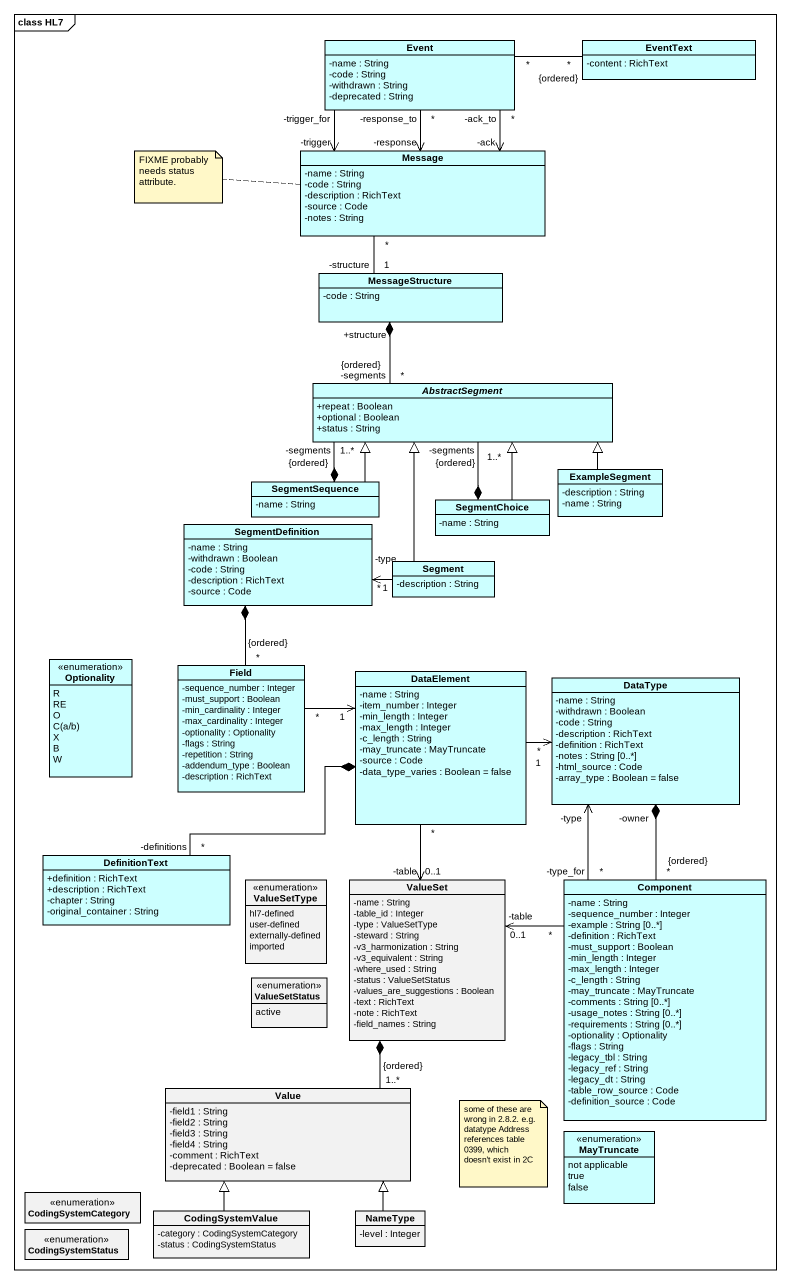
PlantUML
@startuml
mainframe class HL7
hide circle
hide empty members
skinparam classAttributeIconSize 0
class Event #CCFFFF {
  -name : String
  -code : String
  -withdrawn : String
  -deprecated : String
}
class EventText #CCFFFF {
  -content : RichText
}
class Message #CCFFFF {
  -name : String
  -code : String
  -description : RichText
  -source : Code
  -notes : String
}
class MessageStructure #CCFFFF {
  -code : String
}
abstract class AbstractSegment #CCFFFF {
  +repeat : Boolean
  +optional : Boolean
  +status : String
}
class SegmentSequence #CCFFFF {
  -name : String
}
class ExampleSegment #CCFFFF {
  -description : String
  -name : String
}
class SegmentChoice #CCFFFF {
  -name : String
}
class SegmentDefinition #CCFFFF {
  -name : String
  -withdrawn : Boolean
  -code : String
  -description : RichText
  -source : Code
}
class Segment #CCFFFF {
  -description : String
}
enum Optionality #CCFFFF {
  R
  RE
  O
  {field} C(a/b)
  X
  B
  W
}
class Field #CCFFFF {
  -sequence_number : Integer
  -must_support : Boolean
  -min_cardinality : Integer
  -max_cardinality : Integer
  -optionality : Optionality
  -flags : String
  -repetition : String
  -addendum_type : Boolean
  -description : RichText
}
class DataElement #CCFFFF {
  -name : String
  -item_number : Integer
  -min_length : Integer
  -max_length : Integer
  -c_length : String
  -may_truncate : MayTruncate
  -source : Code
  -data_type_varies : Boolean = false
}
class DataType #CCFFFF {
  -name : String
  -withdrawn : Boolean
  -code : String
  -description : RichText
  -definition : RichText
  -notes : String [0..*]
  -html_source : Code
  -array_type : Boolean = false
}
class DefinitionText #CCFFFF {
  +definition : RichText
  +description : RichText
  -chapter : String
  -original_container : String
}
enum ValueSetType {
  hl7-defined
  user-defined
  externally-defined
  imported
}
class ValueSet {
  -name : String
  -table_id : Integer
  -type : ValueSetType
  -steward : String
  -v3_harmonization : String
  -v3_equivalent : String
  -where_used : String
  -status : ValueSetStatus
  -values_are_suggestions : Boolean
  -text : RichText
  -note : RichText
  -field_names : String
}
class "Component" as Component_ #CCFFFF {
  -name : String
  -sequence_number : Integer
  -example : String [0..*]
  -definition : RichText
  -must_support : Boolean
  -min_length : Integer
  -max_length : Integer
  -c_length : String
  -may_truncate : MayTruncate
  -comments : String [0..*]
  -usage_notes : String [0..*]
  -requirements : String [0..*]
  -optionality : Optionality
  -flags : String
  -legacy_tbl : String
  -legacy_ref : String
  -legacy_dt : String
  -table_row_source : Code
  -definition_source : Code
}
enum ValueSetStatus {
  active
}
class Value {
  -field1 : String
  -field2 : String
  -field3 : String
  -field4 : String
  -comment : RichText
  -deprecated : Boolean = false
}
enum MayTruncate #CCFFFF {
  not applicable
  true
  false
}
enum CodingSystemCategory
enum CodingSystemStatus
class CodingSystemValue {
  -category : CodingSystemCategory
  -status : CodingSystemStatus
}
class NameType {
  -level : Integer
}
Event "*" -right- "*\n{ordered}" EventText
Event "-trigger_for" --> "-trigger" Message
Event "*\n-response_to" --> "-response" Message
Event "*\n-ack_to" --> "-ack" Message
Message "*" -- "1\n-structure" MessageStructure
MessageStructure "+structure" *-- "*\n{ordered}\n-segments" AbstractSegment
SegmentSequence *-right- "1..*\n-segments\n{ordered}" AbstractSegment
SegmentSequence -right-|> AbstractSegment
ExampleSegment -left-|> AbstractSegment
SegmentChoice -up-|> AbstractSegment
SegmentChoice *-up- "-segments\n1..*\n{ordered}" AbstractSegment
SegmentDefinition *-- "*\n{ordered}" Field
Segment -up-|> AbstractSegment
Segment "*" -left-> "1\n-type" SegmentDefinition
Field "*" -right-> "1" DataElement
DataElement "*" -right-> "1" DataType
DataElement *-left- "-definitions\n*" DefinitionText
DataElement "*" --> "0..1\n-table" ValueSet
DataType "-owner" *-- "*\n{ordered}" Component_
ValueSet *-- "1..*\n{ordered}" Value
Component_ "*\n-type_for" -up-> "-type" DataType
Component_ "*" -left-> "0..1\n-table" ValueSet
CodingSystemValue -up-|> Value
NameType -up-|> Value
note left of Message : FIXME probably needs status attribute.
note as N2
  some of these are wrong in 2.8.2. e.g. datatype Address references table 0399, which doesn't exist in 2C
end note
@enduml
